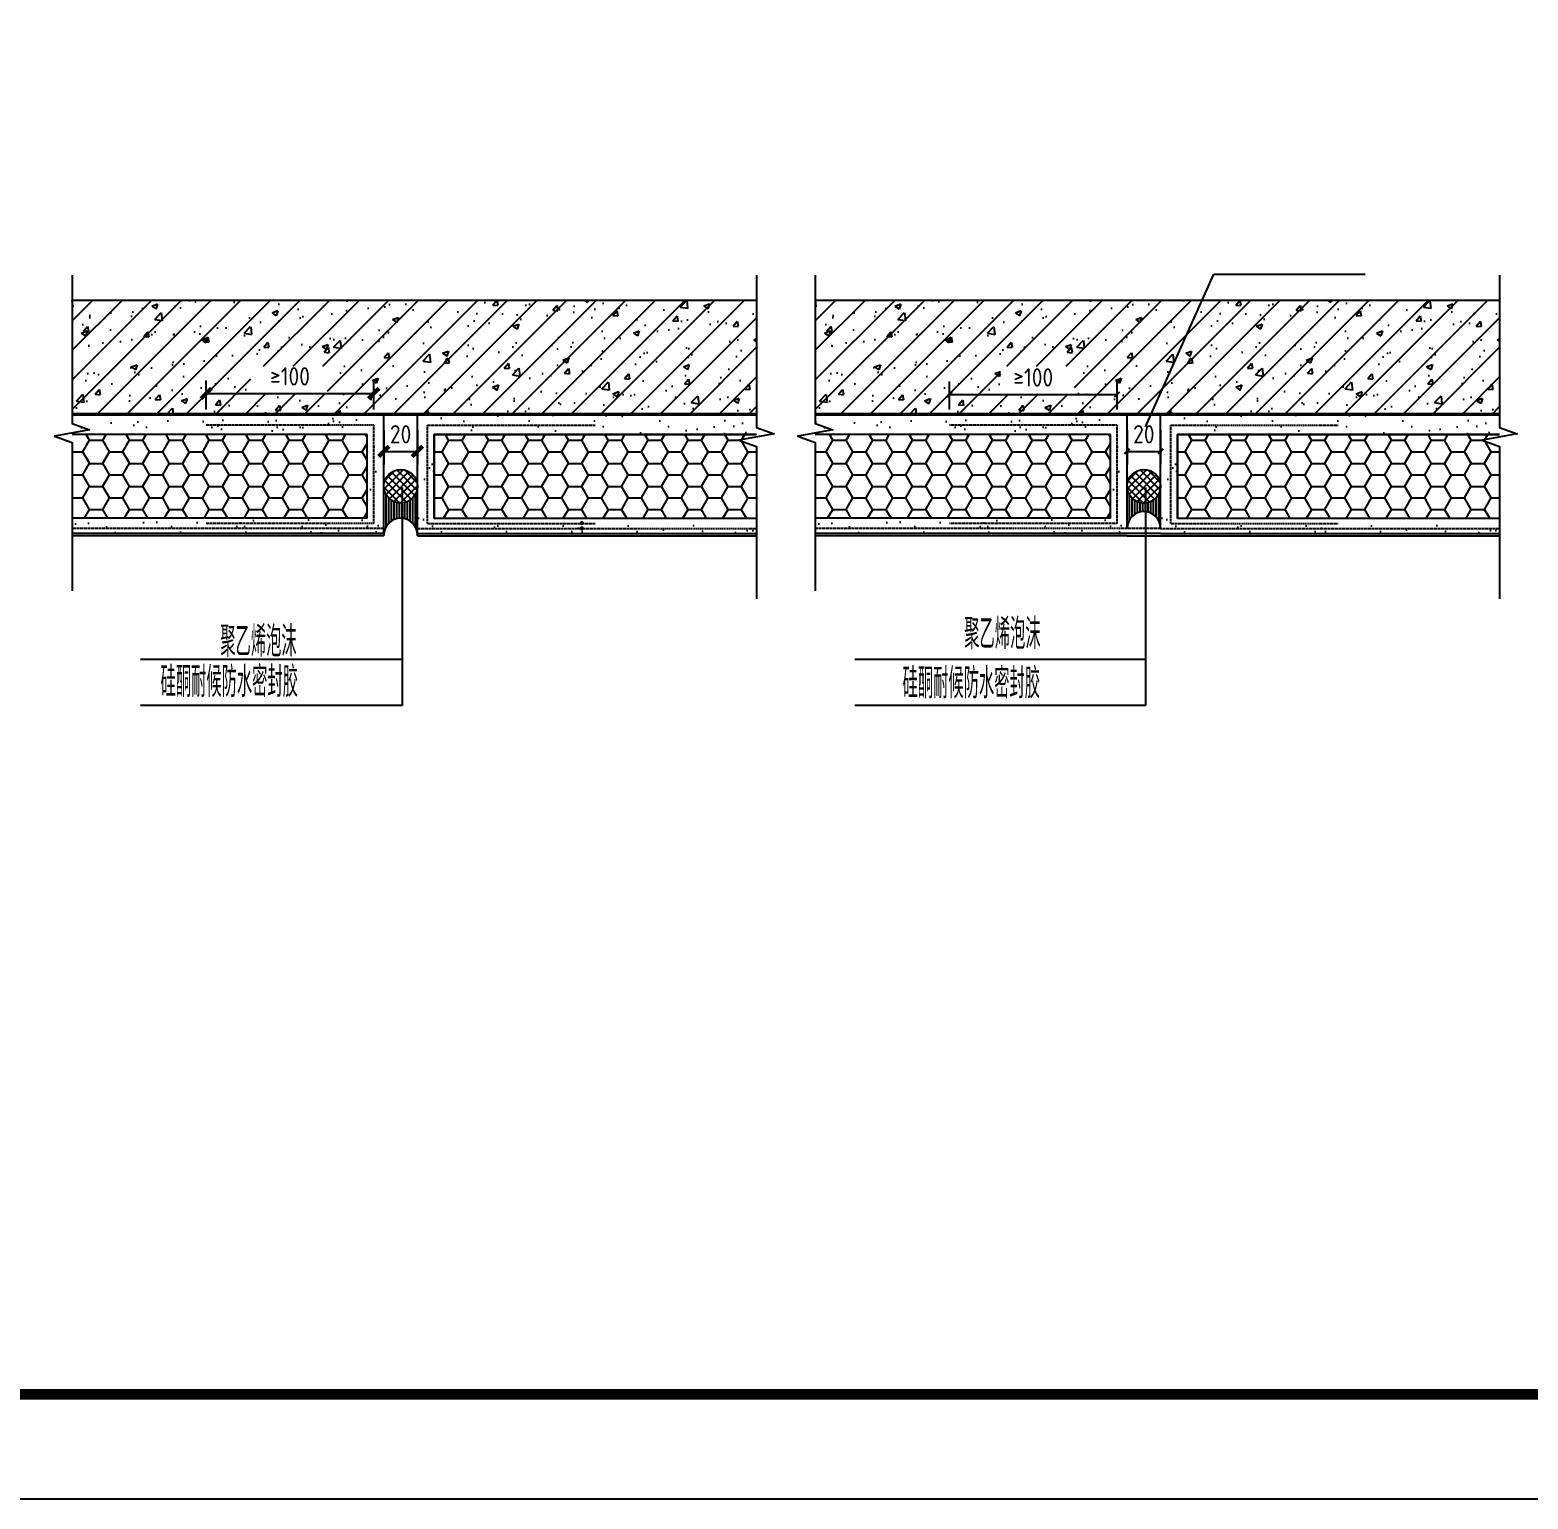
# Model space of a CAD drawing. Extents: x 27938 to 725830, y -209821 to 1628073.
# Drawn here: x 267252 to 270828, y 921782 to 925288 of the extents above; entities that cross this region are included whole.
import ezdxf

# ---------------------------------------------------------------- set-up
doc = ezdxf.new("R2010")
doc.units = 0
doc.header["$LTSCALE"] = 1000
doc.header["$MEASUREMENT"] = 0
doc.linetypes.add('DASH', pattern=[0.35, 0.25, -0.1])
for name, color, linetype in [('PUB_DIM', 3, 'Continuous'), ('PUB_TEXT', 4, 'Continuous'), ('图框', 140, 'Continuous')]:
    doc.layers.add(name, color=color, linetype=linetype)
doc.layers.add('yichutu', color=7, linetype='Continuous', true_color=0xffffff, plot=False)
doc.styles.get("Standard").update_dxf_attribs({"font": 'gbenor.shx', "bigfont": 'gbcbig.shx'})
doc.styles.add('STANDARD_T3', font='gbenor.shx', dxfattribs={"bigfont": 'gbcbig.shx'})
doc.dimstyles.new('STANDARD&&50', dxfattribs={"dimtxt": 175, "dimasz": 50, "dimexe": 125, "dimexo": 150, "dimgap": 75, "dimtad": 1, "dimdec": 0, "dimzin": 0, "dimdsep": 46, "dimtxsty": 'STANDARD_T3', "dimblk": 'ARCHTICK', "dimcen": 0.09, "dimadec": 0, "dimazin": 0, "dimtfac": 1, "dimtdec": 0, "dimtix": 1, "dimtmove": 2, "dimatfit": 3, "dimfxl": 1, "dimtolj": 1, "dimtzin": 0, "dimarcsym": 0})
pattern_1 = [(37.5, (-127934.32, -1481.96), (-12.5987, 385.36475), [0, -304, 0, -340, 0, -325]), (7.5, (-127934.3, -1481.96), (353.9553, 564.4292), [0, -164, 0, -274, 0, -105]), (327.5, (-128180.3, -1481.96), (622.8284, 1.1318), [0, -100, 0, -360, 0, -470]), (317.5, (-128180.3, -1481.96), (601.2253, 175.5351), [0, -50, 0, -236, 0, -270])]
pattern_2 = [(37.5, (-120838.33, -1481.96), (-12.5987, 385.36475), [0, -304, 0, -340, 0, -325]), (7.5, (-120838.33, -1481.96), (353.9553, 564.4292), [0, -164, 0, -274, 0, -105]), (327.5, (-121084.33, -1481.96), (622.8284, 1.1318), [0, -100, 0, -360, 0, -470]), (317.5, (-121084.33, -1481.96), (601.2253, 175.5351), [0, -50, 0, -236, 0, -270])]
pattern_3 = [(37.5, (-127934.32, -1481.96), (-12.5987, 385.36475), [0, -304, 0, -340, 0, -325]), (7.5, (-127934.3, -1481.96), (353.9553, 564.4292), [0, -164, 0, -274, 0, -105]), (327.5, (-128180.3, -1481.96), (622.8284, 1.1318), [0, -100, 0, -360, 0, -470]), (317.5, (-128180.3, -1481.96), (601.2253, 175.5351), [0, -50, 0, -236, 0, -270])]
pattern_4 = [(37.5, (-120838.33, -1481.96), (-12.5987, 385.36475), [0, -304, 0, -340, 0, -325]), (7.5, (-120838.33, -1481.96), (353.9553, 564.4292), [0, -164, 0, -274, 0, -105]), (327.5, (-121084.33, -1481.96), (622.8284, 1.1318), [0, -100, 0, -360, 0, -470]), (317.5, (-121084.33, -1481.96), (601.2253, 175.5351), [0, -50, 0, -236, 0, -270])]

# ---------------------------------------------------------------- blocks, each defined once
blk = doc.blocks.new('_ArchTick')
at = {"color": 0, "linetype": 'ByBlock', "const_width": 0.4}
blk.add_lwpolyline([(-0.5, -0.5), (0.5, 0.5)], dxfattribs=at)
blk = doc.blocks.new('*D304')
at = {"layer": 'Defpoints', "color": 0, "transparency": 16777216}
for p in [(974157, 1036968), (972557, 1036665), (974157, 1036665)]:
    blk.add_point(p, dxfattribs=at)
at = {"layer": 'PUB_DIM', "color": 0, "lineweight": -2, "transparency": 16777216}
for p, q in [((972557, 1036815), (972557, 1037093)), ((972557, 1036968), (974157, 1036968)), ((974157, 1036815), (974157, 1037093))]:
    blk.add_line(p, q, dxfattribs=at)
at = {"layer": 'PUB_DIM', "color": 0, "lineweight": -2, "transparency": 16777216, "xscale": 100, "yscale": 100, "zscale": 100, "rotation": 180}
blk.add_blockref('_ArchTick', (972557, 1036968), dxfattribs=at)
at = {"layer": 'PUB_DIM', "color": 0, "lineweight": -2, "transparency": 16777216, "xscale": 100, "yscale": 100, "zscale": 100}
blk.add_blockref('_ArchTick', (974157, 1036968), dxfattribs=at)
at = {"layer": 'PUB_DIM', "color": 0, "transparency": 16777216, "insert": (973357, 1037131), "char_height": 175, "attachment_point": 5, "style": 'STANDARD_T3'}
blk.add_mtext('\\A1;≥100', dxfattribs=at)
blk = doc.blocks.new('*D305')
at = {"layer": 'Defpoints', "color": 0, "transparency": 16777216}
for p in [(974253, 1036768), (974573, 1036768), (974573, 1036415)]:
    blk.add_point(p, dxfattribs=at)
at = {"layer": 'PUB_DIM', "color": 0, "lineweight": -2, "transparency": 16777216}
for p, q in [((974253, 1036618), (974253, 1036290)), ((974573, 1036618), (974573, 1036290)), ((974253, 1036415), (974573, 1036415))]:
    blk.add_line(p, q, dxfattribs=at)
at = {"layer": 'PUB_DIM', "color": 0, "lineweight": -2, "transparency": 16777216, "xscale": 100, "yscale": 100, "zscale": 100, "rotation": 180}
blk.add_blockref('_ArchTick', (974253, 1036415), dxfattribs=at)
at = {"layer": 'PUB_DIM', "color": 0, "lineweight": -2, "transparency": 16777216, "xscale": 100, "yscale": 100, "zscale": 100}
blk.add_blockref('_ArchTick', (974573, 1036415), dxfattribs=at)
at = {"layer": 'PUB_DIM', "color": 0, "transparency": 16777216, "insert": (974413, 1036578), "char_height": 175, "attachment_point": 5, "style": 'STANDARD_T3'}
blk.add_mtext('\\A1;20', dxfattribs=at)
blk = doc.blocks.new('*D306')
at = {"layer": 'Defpoints', "color": 0, "transparency": 16777216}
for p in [(981253, 1036958), (979653, 1036665), (981253, 1036665)]:
    blk.add_point(p, dxfattribs=at)
at = {"layer": 'PUB_DIM', "color": 0, "lineweight": -2, "transparency": 16777216}
for p, q in [((979653, 1036815), (979653, 1037083)), ((981253, 1036815), (981253, 1037083)), ((979653, 1036958), (981253, 1036958))]:
    blk.add_line(p, q, dxfattribs=at)
at = {"layer": 'PUB_DIM', "color": 0, "lineweight": -2, "transparency": 16777216, "xscale": 50, "yscale": 50, "zscale": 50, "rotation": 180}
blk.add_blockref('_ArchTick', (979653, 1036958), dxfattribs=at)
at = {"layer": 'PUB_DIM', "color": 0, "lineweight": -2, "transparency": 16777216, "xscale": 50, "yscale": 50, "zscale": 50}
blk.add_blockref('_ArchTick', (981253, 1036958), dxfattribs=at)
at = {"layer": 'PUB_DIM', "color": 0, "transparency": 16777216, "insert": (980453, 1037121), "char_height": 175, "attachment_point": 5, "style": 'STANDARD_T3'}
blk.add_mtext('\\A1;≥100', dxfattribs=at)
blk = doc.blocks.new('*D307')
at = {"layer": 'Defpoints', "color": 0, "transparency": 16777216}
for p in [(981349, 1036768), (981669, 1036768), (981669, 1036415)]:
    blk.add_point(p, dxfattribs=at)
at = {"layer": 'PUB_DIM', "color": 0, "lineweight": -2, "transparency": 16777216}
for p, q in [((981349, 1036618), (981349, 1036290)), ((981669, 1036618), (981669, 1036290)), ((981349, 1036415), (981669, 1036415))]:
    blk.add_line(p, q, dxfattribs=at)
at = {"layer": 'PUB_DIM', "color": 0, "lineweight": -2, "transparency": 16777216, "xscale": 50, "yscale": 50, "zscale": 50, "rotation": 180}
blk.add_blockref('_ArchTick', (981349, 1036415), dxfattribs=at)
at = {"layer": 'PUB_DIM', "color": 0, "lineweight": -2, "transparency": 16777216, "xscale": 50, "yscale": 50, "zscale": 50}
blk.add_blockref('_ArchTick', (981669, 1036415), dxfattribs=at)
at = {"layer": 'PUB_DIM', "color": 0, "transparency": 16777216, "insert": (981509, 1036578), "char_height": 175, "attachment_point": 5, "style": 'STANDARD_T3'}
blk.add_mtext('\\A1;20', dxfattribs=at)
blk = doc.blocks.new('*D310')
at = {"layer": 'Defpoints', "color": 0, "transparency": 16777216}
for p in [(974157, 1036968), (972557, 1036665), (974157, 1036665)]:
    blk.add_point(p, dxfattribs=at)
at = {"layer": 'PUB_DIM', "color": 0, "lineweight": -2, "transparency": 16777216}
for p, q in [((972557, 1036815), (972557, 1037093)), ((972557, 1036968), (974157, 1036968)), ((974157, 1036815), (974157, 1037093))]:
    blk.add_line(p, q, dxfattribs=at)
at = {"layer": 'PUB_DIM', "color": 0, "lineweight": -2, "transparency": 16777216, "xscale": 100, "yscale": 100, "zscale": 100, "rotation": 180}
blk.add_blockref('_ArchTick', (972557, 1036968), dxfattribs=at)
at = {"layer": 'PUB_DIM', "color": 0, "lineweight": -2, "transparency": 16777216, "xscale": 100, "yscale": 100, "zscale": 100}
blk.add_blockref('_ArchTick', (974157, 1036968), dxfattribs=at)
at = {"layer": 'PUB_DIM', "color": 0, "transparency": 16777216, "insert": (973357, 1037131), "char_height": 175, "attachment_point": 5, "style": 'STANDARD_T3'}
blk.add_mtext('\\A1;≥100', dxfattribs=at)
blk = doc.blocks.new('*D311')
at = {"layer": 'Defpoints', "color": 0, "transparency": 16777216}
for p in [(974253, 1036768), (974573, 1036768), (974573, 1036415)]:
    blk.add_point(p, dxfattribs=at)
at = {"layer": 'PUB_DIM', "color": 0, "lineweight": -2, "transparency": 16777216}
for p, q in [((974253, 1036618), (974253, 1036290)), ((974573, 1036618), (974573, 1036290)), ((974253, 1036415), (974573, 1036415))]:
    blk.add_line(p, q, dxfattribs=at)
at = {"layer": 'PUB_DIM', "color": 0, "lineweight": -2, "transparency": 16777216, "xscale": 100, "yscale": 100, "zscale": 100, "rotation": 180}
blk.add_blockref('_ArchTick', (974253, 1036415), dxfattribs=at)
at = {"layer": 'PUB_DIM', "color": 0, "lineweight": -2, "transparency": 16777216, "xscale": 100, "yscale": 100, "zscale": 100}
blk.add_blockref('_ArchTick', (974573, 1036415), dxfattribs=at)
at = {"layer": 'PUB_DIM', "color": 0, "transparency": 16777216, "insert": (974413, 1036578), "char_height": 175, "attachment_point": 5, "style": 'STANDARD_T3'}
blk.add_mtext('\\A1;20', dxfattribs=at)
blk = doc.blocks.new('*D308')
at = {"layer": 'Defpoints', "color": 0, "transparency": 16777216}
for p in [(981253, 1036958), (979653, 1036665), (981253, 1036665)]:
    blk.add_point(p, dxfattribs=at)
at = {"layer": 'PUB_DIM', "color": 0, "lineweight": -2, "transparency": 16777216}
for p, q in [((979653, 1036815), (979653, 1037083)), ((981253, 1036815), (981253, 1037083)), ((979653, 1036958), (981253, 1036958))]:
    blk.add_line(p, q, dxfattribs=at)
at = {"layer": 'PUB_DIM', "color": 0, "lineweight": -2, "transparency": 16777216, "xscale": 50, "yscale": 50, "zscale": 50, "rotation": 180}
blk.add_blockref('_ArchTick', (979653, 1036958), dxfattribs=at)
at = {"layer": 'PUB_DIM', "color": 0, "lineweight": -2, "transparency": 16777216, "xscale": 50, "yscale": 50, "zscale": 50}
blk.add_blockref('_ArchTick', (981253, 1036958), dxfattribs=at)
at = {"layer": 'PUB_DIM', "color": 0, "transparency": 16777216, "insert": (980453, 1037121), "char_height": 175, "attachment_point": 5, "style": 'STANDARD_T3'}
blk.add_mtext('\\A1;≥100', dxfattribs=at)
blk = doc.blocks.new('*D309')
at = {"layer": 'Defpoints', "color": 0, "transparency": 16777216}
for p in [(981349, 1036768), (981669, 1036768), (981669, 1036415)]:
    blk.add_point(p, dxfattribs=at)
at = {"layer": 'PUB_DIM', "color": 0, "lineweight": -2, "transparency": 16777216}
for p, q in [((981349, 1036618), (981349, 1036290)), ((981669, 1036618), (981669, 1036290)), ((981349, 1036415), (981669, 1036415))]:
    blk.add_line(p, q, dxfattribs=at)
at = {"layer": 'PUB_DIM', "color": 0, "lineweight": -2, "transparency": 16777216, "xscale": 50, "yscale": 50, "zscale": 50, "rotation": 180}
blk.add_blockref('_ArchTick', (981349, 1036415), dxfattribs=at)
at = {"layer": 'PUB_DIM', "color": 0, "lineweight": -2, "transparency": 16777216, "xscale": 50, "yscale": 50, "zscale": 50}
blk.add_blockref('_ArchTick', (981669, 1036415), dxfattribs=at)
at = {"layer": 'PUB_DIM', "color": 0, "transparency": 16777216, "insert": (981509, 1036578), "char_height": 175, "attachment_point": 5, "style": 'STANDARD_T3'}
blk.add_mtext('\\A1;20', dxfattribs=at)
blk = doc.blocks.new('yct-841-594-84100-59399.9999999999-100-1000.0')
at = {"layer": 'yichutu', "color": 7, "true_color": 0xffffff}
blk.add_lwpolyline([(0, 0), (0, 59400), (84100, 59400), (84100, 0)], close=True, dxfattribs=at)
blk = doc.blocks.new('A$C6C8F5AB9')
at = {"layer": '图框'}
blk.add_lwpolyline([(0, 0), (21025, 0), (21025, -14850), (0, -14850)], close=True, dxfattribs=at)
blk.add_lwpolyline([(0, 0), (21025, 0), (21025, -14850), (0, -14850)], close=True, dxfattribs=at)
at = {"layer": '图框', "const_width": 25}
blk.add_lwpolyline([(20775, -14600), (20775, -250), (625, -250), (625, -14600)], close=True, dxfattribs=at)
blk = doc.blocks.new('A$C52DE7CF8')
h = blk.add_hatch()
h.set_pattern_fill('钢筋混凝土', color=256, scale=80, style=0)
h.set_pattern_definition([(45, (-750649.97, -396303.77), (-141.421356, 141.421356), []), (50, (-750649.97, -396303.77), (573.80815, -50.2017), [60, -660]), (355, (-750650, -396303.8), (-111.00107, 601.7537), [48, -528]), (100.4514, (-750602.16, -396307.96), (462.8075, 551.55163), [50.99215, -560.9137]), (46.1842, (-750650, -396143.8), (853.79284, -132.4152), [90, -990]), (96.6356, (-750578.8, -396154.8), (747.7302, 779.2943), [76.4882, -841.3704]), (351.1842, (-750650, -396143.8), (747.7296, 779.2949), [72, -792]), (21, (-750569.97, -396183.77), (477.52564, -322.0951), [60, -660]), (326, (-750570, -396183.8), (194.65227, 580.12004), [48, -528]), (71.4514, (-750530.2, -396210.6), (672.1781, 258.0244), [50.99215, -560.9137]), (37.5, (-750649.97, -396303.77), (9.727884, 266.315083), [0, -521.6, 0, -536, 0, -530]), (7.5, (-750649.97, -396303.77), (210.45563, 315.52937), [0, -305.6, 0, -509.6, 0, -202]), (327.5, (-750828.37, -396303.77), (427.05795, -18.0439), [0, -200, 0, -624, 0, -828]), (317.5, (-750908.37, -396303.77), (466.54894, 80.08399), [0, -260, 0, -414.4, 0, -588])])
h.paths.add_polyline_path([(2340.5, 1040.4), (2340.5, 2128.8), (-4193.4, 2128.8), (-4193.4, 1040.4)])
h.paths.add_polyline_path([(-2487.3, 1240.3), (-1756, 1240.3), (-1756, 1499.8), (-2487.3, 1499.8)], flags=16)
h = blk.add_hatch()
h.set_pattern_fill('钢筋混凝土', color=256, scale=80, style=0)
h.set_pattern_definition([(45, (-750649.97, -396303.77), (-141.421356, 141.421356), []), (50, (-750649.97, -396303.77), (573.80815, -50.2017), [60, -660]), (355, (-750650, -396303.8), (-111.00107, 601.7537), [48, -528]), (100.4514, (-750602.16, -396307.96), (462.8075, 551.55163), [50.99215, -560.9137]), (46.1842, (-750650, -396143.8), (853.79284, -132.4152), [90, -990]), (96.6356, (-750578.8, -396154.8), (747.7302, 779.2943), [76.4882, -841.3704]), (351.1842, (-750650, -396143.8), (747.7296, 779.2949), [72, -792]), (21, (-750569.97, -396183.77), (477.52564, -322.0951), [60, -660]), (326, (-750570, -396183.8), (194.65227, 580.12004), [48, -528]), (71.4514, (-750530.2, -396210.6), (672.1781, 258.0244), [50.99215, -560.9137]), (37.5, (-750649.97, -396303.77), (9.727884, 266.315083), [0, -521.6, 0, -536, 0, -530]), (7.5, (-750649.97, -396303.77), (210.45563, 315.52937), [0, -305.6, 0, -509.6, 0, -202]), (327.5, (-750828.37, -396303.77), (427.05795, -18.0439), [0, -200, 0, -624, 0, -828]), (317.5, (-750908.37, -396303.77), (466.54894, 80.08399), [0, -260, 0, -414.4, 0, -588])])
h.paths.add_polyline_path([(2340.5, 1040.4), (2340.5, 2128.8), (-4193.4, 2128.8), (-4193.4, 1040.4)])
h.paths.add_polyline_path([(-2487.3, 1240.3), (-1756, 1240.3), (-1756, 1499.8), (-2487.3, 1499.8)], flags=16)
h = blk.add_hatch()
h.set_pattern_fill('钢筋混凝土', color=256, scale=80, style=0)
h.set_pattern_definition([(45, (-743554, -396303.77), (-141.421356, 141.421356), []), (50, (-743554, -396303.77), (573.80815, -50.2017), [60, -660]), (355, (-743554, -396303.8), (-111.00107, 601.7537), [48, -528]), (100.4514, (-743506.2, -396307.96), (462.8075, 551.55163), [50.99215, -560.9137]), (46.1842, (-743554, -396143.8), (853.79284, -132.4152), [90, -990]), (96.6356, (-743482.8, -396154.8), (747.7302, 779.2943), [76.4882, -841.3704]), (351.1842, (-743554, -396143.8), (747.7296, 779.2949), [72, -792]), (21, (-743474, -396183.77), (477.52564, -322.0951), [60, -660]), (326, (-743474, -396183.8), (194.65227, 580.12004), [48, -528]), (71.4514, (-743434.2, -396210.6), (672.1781, 258.0244), [50.99215, -560.9137]), (37.5, (-743554, -396303.77), (9.727884, 266.315083), [0, -521.6, 0, -536, 0, -530]), (7.5, (-743554, -396303.77), (210.45563, 315.52937), [0, -305.6, 0, -509.6, 0, -202]), (327.5, (-743732.4, -396303.77), (427.05795, -18.0439), [0, -200, 0, -624, 0, -828]), (317.5, (-743812.4, -396303.77), (466.54894, 80.08399), [0, -260, 0, -414.4, 0, -588])])
h.paths.add_polyline_path([(9436.5, 1040.4), (9436.5, 2128.8), (2902.6, 2128.8), (2902.6, 1040.4)])
h.paths.add_polyline_path([(4670.4, 1230.5), (5377, 1230.5), (5377, 1500.8), (4670.4, 1500.8)], flags=16)
h = blk.add_hatch()
h.set_pattern_fill('钢筋混凝土', color=256, scale=80, style=0)
h.set_pattern_definition([(45, (-743554, -396303.77), (-141.421356, 141.421356), []), (50, (-743554, -396303.77), (573.80815, -50.2017), [60, -660]), (355, (-743554, -396303.8), (-111.00107, 601.7537), [48, -528]), (100.4514, (-743506.2, -396307.96), (462.8075, 551.55163), [50.99215, -560.9137]), (46.1842, (-743554, -396143.8), (853.79284, -132.4152), [90, -990]), (96.6356, (-743482.8, -396154.8), (747.7302, 779.2943), [76.4882, -841.3704]), (351.1842, (-743554, -396143.8), (747.7296, 779.2949), [72, -792]), (21, (-743474, -396183.77), (477.52564, -322.0951), [60, -660]), (326, (-743474, -396183.8), (194.65227, 580.12004), [48, -528]), (71.4514, (-743434.2, -396210.6), (672.1781, 258.0244), [50.99215, -560.9137]), (37.5, (-743554, -396303.77), (9.727884, 266.315083), [0, -521.6, 0, -536, 0, -530]), (7.5, (-743554, -396303.77), (210.45563, 315.52937), [0, -305.6, 0, -509.6, 0, -202]), (327.5, (-743732.4, -396303.77), (427.05795, -18.0439), [0, -200, 0, -624, 0, -828]), (317.5, (-743812.4, -396303.77), (466.54894, 80.08399), [0, -260, 0, -414.4, 0, -588])])
h.paths.add_polyline_path([(9436.5, 1040.4), (9436.5, 2128.8), (2902.6, 2128.8), (2902.6, 1040.4)])
h.paths.add_polyline_path([(4670.4, 1230.5), (5377, 1230.5), (5377, 1500.8), (4670.4, 1500.8)], flags=16)
h = blk.add_hatch()
h.set_pattern_fill('AR-SAND', color=256, scale=200, style=0)
h.set_pattern_definition(pattern_1)
h.paths.add_polyline_path([(-4194.9, 1040), (-4369.4, 992.4), (-4193.4, 936.4), (-4193.4, 848), (-1376.1, 848), (-1376.1, 48), (-4193.4, 48), (-4193.4, -48), (-1216.1, -48), (-1216.1, 480), (-1216.1, 1040)])
h.paths.add_polyline_path([(-4193.4, -48), (-4193.4, -96), (-1216.1, -96), (-1216.1, -48)])
h = blk.add_hatch()
h.set_pattern_fill('AR-SAND', color=256, scale=200, style=0)
h.set_pattern_definition(pattern_3)
h.paths.add_polyline_path([(-4194.9, 1040), (-4369.4, 992.4), (-4193.4, 936.4), (-4193.4, 848), (-1376.1, 848), (-1376.1, 48), (-4193.4, 48), (-4193.4, -48), (-1216.1, -48), (-1216.1, 480), (-1216.1, 1040)])
h.paths.add_polyline_path([(-4193.4, -48), (-4193.4, -96), (-1216.1, -96), (-1216.1, -48)])
h = blk.add_hatch()
h.set_pattern_fill('AR-SAND', color=256, scale=200, style=0)
h.set_pattern_definition(pattern_1)
h.paths.add_polyline_path([(-896.1, 1040), (-896.1, 480), (-896.1, -48), (2340.5, -48), (2340.5, 48), (-736.1, 48), (-736.1, 848), (2340.5, 848), (2340.5, 936.4), (2164.5, 992.4), (2339, 1040)])
h.paths.add_polyline_path([(2340.5, -96), (2340.5, -48), (674, -48), (674, -96)])
h.paths.add_polyline_path([(-896.1, -48), (-896.1, -96), (674, -96), (674, -48)])
h = blk.add_hatch()
h.set_pattern_fill('AR-SAND', color=256, scale=200, style=0)
h.set_pattern_definition(pattern_3)
h.paths.add_polyline_path([(-896.1, 1040), (-896.1, 480), (-896.1, -48), (2340.5, -48), (2340.5, 48), (-736.1, 48), (-736.1, 848), (2340.5, 848), (2340.5, 936.4), (2164.5, 992.4), (2339, 1040)])
h.paths.add_polyline_path([(2340.5, -96), (2340.5, -48), (674, -48), (674, -96)])
h.paths.add_polyline_path([(-896.1, -48), (-896.1, -96), (674, -96), (674, -48)])
h = blk.add_hatch()
h.set_pattern_fill('AR-SAND', color=256, scale=200, style=0)
h.set_pattern_definition(pattern_2)
h.paths.add_polyline_path([(2901.1, 1040), (2726.6, 992.4), (2902.6, 936.4), (2902.6, 848), (5719.9, 848), (5719.9, 48), (2902.6, 48), (2902.6, -48), (5879.9, -48), (5879.9, 480), (5879.9, 1040)])
h.paths.add_polyline_path([(2902.6, -48), (2902.6, -96), (5879.9, -96), (5879.9, -48)])
h = blk.add_hatch()
h.set_pattern_fill('AR-SAND', color=256, scale=200, style=0)
h.set_pattern_definition(pattern_4)
h.paths.add_polyline_path([(2901.1, 1040), (2726.6, 992.4), (2902.6, 936.4), (2902.6, 848), (5719.9, 848), (5719.9, 48), (2902.6, 48), (2902.6, -48), (5879.9, -48), (5879.9, 480), (5879.9, 1040)])
h.paths.add_polyline_path([(2902.6, -48), (2902.6, -96), (5879.9, -96), (5879.9, -48)])
h = blk.add_hatch()
h.set_pattern_fill('AR-SAND', color=256, scale=200, style=0)
h.set_pattern_definition(pattern_2)
h.paths.add_polyline_path([(6199.9, 1040), (6199.9, 480), (6199.9, -48), (9436.5, -48), (9436.5, 48), (6359.9, 48), (6359.9, 848), (9436.5, 848), (9436.5, 936.4), (9260.5, 992.4), (9435, 1040)])
h.paths.add_polyline_path([(9436.5, -96), (9436.5, -48), (7770, -48), (7770, -96)])
h.paths.add_polyline_path([(6199.9, -48), (6199.9, -96), (7770, -96), (7770, -48)])
h = blk.add_hatch()
h.set_pattern_fill('AR-SAND', color=256, scale=200, style=0)
h.set_pattern_definition(pattern_4)
h.paths.add_polyline_path([(6199.9, 1040), (6199.9, 480), (6199.9, -48), (9436.5, -48), (9436.5, 48), (6359.9, 48), (6359.9, 848), (9436.5, 848), (9436.5, 936.4), (9260.5, 992.4), (9435, 1040)])
h.paths.add_polyline_path([(9436.5, -96), (9436.5, -48), (7770, -48), (7770, -96)])
h.paths.add_polyline_path([(6199.9, -48), (6199.9, -96), (7770, -96), (7770, -48)])
h = blk.add_hatch()
h.set_pattern_fill('HONEY', color=256, scale=80, style=0)
h.set_pattern_definition([(0, (-750649.97, -396303.77), (190.5, 109.9852), [127, -254]), (120, (-750649.97, -396303.77), (-190.499977, 109.98524), [127, -254]), (60, (-750649.97, -396303.77), (2.3e-05, 219.97044), [-254, 127])])
h.paths.add_polyline_path([(2340.5, 848), (-736.1, 848), (-736.1, 48), (2340.5, 48)])
h.paths.add_polyline_path([(-1376.1, 848), (-4193.4, 848), (-4193.4, 48), (-1376.1, 48)])
h = blk.add_hatch()
h.set_pattern_fill('HONEY', color=256, scale=80, style=0)
h.set_pattern_definition([(0, (-750649.97, -396303.77), (190.5, 109.9852), [127, -254]), (120, (-750649.97, -396303.77), (-190.499977, 109.98524), [127, -254]), (60, (-750649.97, -396303.77), (2.3e-05, 219.97044), [-254, 127])])
h.paths.add_polyline_path([(2340.5, 848), (-736.1, 848), (-736.1, 48), (2340.5, 48)])
h.paths.add_polyline_path([(-1376.1, 848), (-4193.4, 848), (-4193.4, 48), (-1376.1, 48)])
h = blk.add_hatch()
h.set_pattern_fill('HONEY', color=256, scale=80, style=0)
h.set_pattern_definition([(0, (-743553.99, -396303.77), (190.5, 109.9852), [127, -254]), (120, (-743553.99, -396303.77), (-190.499977, 109.98524), [127, -254]), (60, (-743553.99, -396303.77), (2.3e-05, 219.97044), [-254, 127])])
h.paths.add_polyline_path([(9436.5, 848), (6359.9, 848), (6359.9, 48), (9436.5, 48)])
h.paths.add_polyline_path([(5719.9, 848), (2902.6, 848), (2902.6, 48), (5719.9, 48)])
h = blk.add_hatch()
h.set_pattern_fill('HONEY', color=256, scale=80, style=0)
h.set_pattern_definition([(0, (-743553.99, -396303.77), (190.5, 109.9852), [127, -254]), (120, (-743553.99, -396303.77), (-190.499977, 109.98524), [127, -254]), (60, (-743553.99, -396303.77), (2.3e-05, 219.97044), [-254, 127])])
h.paths.add_polyline_path([(9436.5, 848), (6359.9, 848), (6359.9, 48), (9436.5, 48)])
h.paths.add_polyline_path([(5719.9, 848), (2902.6, 848), (2902.6, 48), (5719.9, 48)])
h = blk.add_hatch()
h.set_pattern_fill('ANSI31', color=256, scale=16, angle=90, style=0)
h.set_pattern_definition([(135, (5291.446, -12604.477), (-35.92102, -35.92102), [])])
h.paths.add_polyline_path([(-1216.1, 353.7, 1), (-896.1, 353.7, 1)])
h = blk.add_hatch()
h.set_pattern_fill('ANSI31', color=256, scale=16, angle=180, style=0)
h.set_pattern_definition([(225, (5291.446, -12604.477), (35.92102, -35.92102), [])])
h.paths.add_polyline_path([(-1216.1, 353.7, 1), (-896.1, 353.7, 1)])
h = blk.add_hatch()
h.set_pattern_fill('ANSI31', color=256, scale=16, angle=90, style=0)
h.set_pattern_definition([(135, (5291.446, -12604.477), (-35.92102, -35.92102), [])])
h.paths.add_polyline_path([(-1216.1, 353.7, 1), (-896.1, 353.7, 1)])
h = blk.add_hatch()
h.set_pattern_fill('ANSI31', color=256, scale=16, angle=180, style=0)
h.set_pattern_definition([(225, (5291.446, -12604.477), (35.92102, -35.92102), [])])
h.paths.add_polyline_path([(-1216.1, 353.7, 1), (-896.1, 353.7, 1)])
h = blk.add_hatch()
h.set_pattern_fill('ANSI31', color=256, scale=16, angle=90, style=0)
h.set_pattern_definition([(135, (12387.43, -12604.477), (-35.92102, -35.92102), [])])
h.paths.add_polyline_path([(5879.9, 353.7, 1), (6199.9, 353.7, 1)])
h = blk.add_hatch()
h.set_pattern_fill('ANSI31', color=256, scale=16, angle=180, style=0)
h.set_pattern_definition([(225, (12387.43, -12604.477), (35.92102, -35.92102), [])])
h.paths.add_polyline_path([(5879.9, 353.7, 1), (6199.9, 353.7, 1)])
h = blk.add_hatch()
h.set_pattern_fill('ANSI31', color=256, scale=16, angle=90, style=0)
h.set_pattern_definition([(135, (12387.43, -12604.477), (-35.92102, -35.92102), [])])
h.paths.add_polyline_path([(5879.9, 353.7, 1), (6199.9, 353.7, 1)])
h = blk.add_hatch()
h.set_pattern_fill('ANSI31', color=256, scale=16, angle=180, style=0)
h.set_pattern_definition([(225, (12387.43, -12604.477), (35.92102, -35.92102), [])])
h.paths.add_polyline_path([(5879.9, 353.7, 1), (6199.9, 353.7, 1)])
h = blk.add_hatch()
h.set_pattern_fill('ANSI31', color=256, scale=16, angle=405, style=0)
h.set_pattern_definition([(90, (-750649.974, -390608.573), (-25.4, 9e-15), [])])
h.paths.add_polyline_path([(-896.1, -111.5), (-896.1, 353.7, -1), (-1216.1, 353.7), (-1216.1, -111.5, -1)])
h = blk.add_hatch()
h.set_pattern_fill('ANSI31', color=256, scale=16, angle=405, style=0)
h.set_pattern_definition([(90, (-750649.974, -390608.573), (-25.4, 9e-15), [])])
h.paths.add_polyline_path([(-896.1, -111.5), (-896.1, 353.7, -1), (-1216.1, 353.7), (-1216.1, -111.5, -1)])
h = blk.add_hatch()
h.set_pattern_fill('ANSI31', color=256, scale=16, angle=405, style=0)
h.set_pattern_definition([(90, (-743553.99, -390608.573), (-25.4, 9e-15), [])])
edge = h.paths.add_edge_path()
edge.add_arc((6039.9, -48), 160, 0, 180)
edge.add_line((5879.9, -48), (5879.9, 353.7))
edge.add_arc((6039.9, 353.7), 160, 180, 360)
edge.add_line((6199.9, 353.7), (6199.9, -48))
h = blk.add_hatch()
h.set_pattern_fill('ANSI31', color=256, scale=16, angle=405, style=0)
h.set_pattern_definition([(90, (-743553.99, -390608.573), (-25.4, 9e-15), [])])
edge = h.paths.add_edge_path()
edge.add_arc((6039.9, -48), 160, 0, 180)
edge.add_line((5879.9, -48), (5879.9, 353.7))
edge.add_arc((6039.9, 353.7), 160, 180, 360)
edge.add_line((6199.9, 353.7), (6199.9, -48))
for points in [[(674, -18.1, -1), (674, 22.3, -1)], [(674, -18.1, -1), (674, 22.3, -1)], [(674, -68.2, -1), (674, -27.8, -1)], [(674, -68.2, -1), (674, -27.8, -1)]]:
    blk.add_hatch(color=256).paths.add_polyline_path(points)
for p, q in [((2340.5, 2128.8), (-4193.4, 2128.8)), ((2340.5, 2128.8), (-4193.4, 2128.8)), ((9436.5, 2128.8), (2902.6, 2128.8)), ((9436.5, 2128.8), (2902.6, 2128.8)), ((2340.5, 1040), (-4193.4, 1040)), ((2340.5, 1040), (-4193.4, 1040)), ((-1216.1, 480), (-1216.1, 1040)), ((-1216.1, 480), (-1216.1, 1040)), ((-896.1, 480), (-896.1, 1040)), ((-896.1, 480), (-896.1, 1040)), ((9436.5, 1040), (2902.6, 1040)), ((9436.5, 1040), (2902.6, 1040)), ((5879.9, 480), (5879.9, 1040)), ((5879.9, 480), (5879.9, 1040)), ((6199.9, 480), (6199.9, 1040)), ((6199.9, 480), (6199.9, 1040)), ((-1376.1, 848), (-4193.4, 848)), ((-1376.1, 848), (-4193.4, 848)), ((-1376.1, 48), (-1376.1, 848)), ((-1376.1, 48), (-1376.1, 848)), ((-736.1, 848), (2339.5, 848)), ((-736.1, 48), (-736.1, 848)), ((-736.1, 848), (2339.5, 848)), ((-736.1, 48), (-736.1, 848)), ((5719.9, 848), (2902.6, 848)), ((5719.9, 848), (2902.6, 848)), ((5719.9, 48), (5719.9, 848)), ((5719.9, 48), (5719.9, 848)), ((6359.9, 848), (9435.5, 848)), ((6359.9, 48), (6359.9, 848)), ((6359.9, 848), (9435.5, 848)), ((6359.9, 48), (6359.9, 848)), ((-1216.1, -120), (-1216.1, 480)), ((-1216.1, -120), (-1216.1, 480)), ((-896.1, -120), (-896.1, 480)), ((-896.1, -120), (-896.1, 480)), ((5879.9, -48), (5879.9, 480)), ((5879.9, -48), (5879.9, 480)), ((6199.9, -48), (6199.9, 480)), ((6199.9, -48), (6199.9, 480)), ((-1376.1, 48), (-4193.4, 48)), ((-1376.1, 48), (-4193.4, 48)), ((-736.1, 48), (2339.5, 48)), ((-736.1, 48), (2339.5, 48)), ((5719.9, 48), (2902.6, 48)), ((5719.9, 48), (2902.6, 48)), ((6359.9, 48), (9435.5, 48)), ((6359.9, 48), (9435.5, 48)), ((-1216.1, -96), (-4193.4, -96)), ((-1216.1, -96), (-4193.4, -96)), ((-1216.1, -120), (-4193.4, -120)), ((-1216.1, -120), (-4193.4, -120)), ((-896.1, -96), (2339.5, -96)), ((-896.1, -96), (2339.5, -96)), ((-896.1, -120), (2339.5, -120)), ((-896.1, -120), (2339.5, -120)), ((6199.9, -96), (2902.6, -96)), ((6199.9, -96), (2902.6, -96)), ((5879.9, -120), (2902.6, -120)), ((5879.9, -120), (2902.6, -120)), ((5879.9, -120), (9435.5, -120)), ((5879.9, -120), (9435.5, -120)), ((6199.9, -96), (9435.5, -96)), ((6199.9, -96), (9435.5, -96))]:
    blk.add_line(p, q)
at = {"linetype": 'DASH', "ltscale": 0.05}
for p, q in [((-1312.2, 937.3), (-2912.2, 937.3)), ((-1312.2, 937.3), (-2912.2, 937.3)), ((-1312.2, 0), (-1312.2, 937.3)), ((-1312.2, 0), (-1312.2, 937.3)), ((-800, 937.3), (800, 937.3)), ((-800, 0), (-800, 937.3)), ((-800, 937.3), (800, 937.3)), ((-800, 0), (-800, 937.3)), ((5783.8, 937.3), (4183.8, 937.3)), ((5783.8, 937.3), (4183.8, 937.3)), ((5783.8, 0), (5783.8, 937.3)), ((5783.8, 0), (5783.8, 937.3)), ((6296, 937.3), (7896, 937.3)), ((6296, 0), (6296, 937.3)), ((6296, 937.3), (7896, 937.3)), ((6296, 0), (6296, 937.3)), ((-1312.2, 0), (-2912.2, 0)), ((-1312.2, 0), (-2912.2, 0)), ((-800, 0), (800, 0)), ((-800, 0), (800, 0)), ((5783.8, 0), (4183.8, 0)), ((5783.8, 0), (4183.8, 0)), ((6296, 0), (7896, 0)), ((6296, 0), (7896, 0)), ((-1216.1, -48), (-4193.4, -48)), ((-1216.1, -48), (-4193.4, -48)), ((-896.1, -48), (2339.5, -48)), ((-896.1, -48), (2339.5, -48)), ((6199.9, -48), (2902.6, -48)), ((6199.9, -48), (2902.6, -48)), ((6199.9, -48), (9435.5, -48)), ((6199.9, -48), (9435.5, -48))]:
    blk.add_line(p, q, dxfattribs=at)
at = {"const_width": 32}
for points in [[(-4193.4, 1040.4), (2339, 1040)], [(-4193.4, 1040.4), (2339, 1040)], [(2902.6, 1040.4), (9435, 1040)], [(2902.6, 1040.4), (9435, 1040)]]:
    blk.add_lwpolyline(points, dxfattribs=at)
for points in [[(2340.5, 1040.4), (-4193.4, 1040.4)], [(2340.5, 1040.4), (-4193.4, 1040.4)], [(9436.5, 1040.4), (2902.6, 1040.4)], [(9436.5, 1040.4), (2902.6, 1040.4)], [(2340.5, 848), (-736.1, 848), (-736.1, 48), (2340.5, 48)], [(2340.5, 848), (-736.1, 848), (-736.1, 48), (2340.5, 48)], [(9436.5, 848), (6359.9, 848), (6359.9, 48), (9436.5, 48)], [(9436.5, 848), (6359.9, 848), (6359.9, 48), (9436.5, 48)]]:
    blk.add_lwpolyline(points)
for centre in [(-1056.1, 353.7), (-1056.1, 353.7), (6039.9, 353.7), (6039.9, 353.7)]:
    blk.add_circle(centre, 160)
for centre in [(-1056.1, -111.5), (-1056.1, -111.5), (6039.9, -48), (6039.9, -48)]:
    blk.add_arc(centre, 160, 0, 180)
at = {"layer": 'PUB_DIM'}
for p, q in [((6054.4, 921.2), (6707.8, 2379.3)), ((6054.4, 921.2), (6707.8, 2379.3)), ((6707.8, 2379.3), (8152.9, 2379.3)), ((6707.8, 2379.3), (8152.9, 2379.3)), ((-1041.6, 342.7), (-1041.6, -1300.6)), ((-1041.6, 342.7), (-1041.6, -1300.6)), ((6054.4, 342.7), (6054.4, -1300.6)), ((6054.4, 342.7), (6054.4, -1300.6)), ((-1041.6, -1300.6), (-3539.4, -1300.6)), ((-1041.6, -1300.6), (-3539.4, -1300.6)), ((-1041.6, -1300.6), (-1041.6, -1740.2)), ((-1041.6, -1300.6), (-1041.6, -1740.2)), ((6054.4, -1300.6), (3279.1, -1300.6)), ((6054.4, -1300.6), (3279.1, -1300.6)), ((6054.4, -1300.6), (6054.4, -1740.2)), ((6054.4, -1300.6), (6054.4, -1740.2)), ((-1041.6, -1740.2), (-3539.4, -1740.2)), ((-1041.6, -1740.2), (-3539.4, -1740.2)), ((6054.4, -1740.2), (3279.1, -1740.2)), ((6054.4, -1740.2), (3279.1, -1740.2))]:
    blk.add_line(p, q, dxfattribs=at)
for points in [[(-4193.4, 2368.8), (-4193.4, 952.9), (-4025.4, 891.7), (-4361.4, 832.5), (-4193.4, 772.9), (-4193.4, -643)], [(-4193.4, 2368.8), (-4193.4, 952.9), (-4025.4, 891.7), (-4361.4, 832.5), (-4193.4, 772.9), (-4193.4, -643)], [(2340.5, 2368.8), (2340.5, 914.6), (2508.5, 853.4), (2172.5, 794.2), (2340.5, 734.6), (2340.5, -719.7)], [(2340.5, 2368.8), (2340.5, 914.6), (2508.5, 853.4), (2172.5, 794.2), (2340.5, 734.6), (2340.5, -719.7)], [(2902.6, 2368.8), (2902.6, 952.9), (3070.6, 891.7), (2734.6, 832.5), (2902.6, 772.9), (2902.6, -643)], [(2902.6, 2368.8), (2902.6, 952.9), (3070.6, 891.7), (2734.6, 832.5), (2902.6, 772.9), (2902.6, -643)], [(9436.5, 2368.8), (9436.5, 914.6), (9604.5, 853.4), (9268.5, 794.2), (9436.5, 734.6), (9436.5, -719.7)], [(9436.5, 2368.8), (9436.5, 914.6), (9604.5, 853.4), (9268.5, 794.2), (9436.5, 734.6), (9436.5, -719.7)]]:
    blk.add_lwpolyline(points, dxfattribs=at)
at = {"layer": 'PUB_TEXT', "width": 0.7}
for s, p in [('聚乙烯泡沫', (-2778.3, -1271.5)), ('聚乙烯泡沫', (-2778.3, -1271.5)), ('聚乙烯泡沫', (4324.4, -1199.2)), ('聚乙烯泡沫', (4324.4, -1199.2)), ('硅酮耐候防水密封胶', (-3348.7, -1657.4)), ('硅酮耐候防水密封胶', (-3348.7, -1657.4)), ('硅酮耐候防水密封胶', (3736, -1670.4)), ('硅酮耐候防水密封胶', (3736, -1670.4))]:
    blk.add_text(s, height=289.36, dxfattribs=at).set_placement(p)
at = {"layer": 'PUB_DIM'}
for p1, p2, distance, text, picture, middle in [((-2912.2, 937.3), (-1312.2, 937.3), 302.9, '≥100', '*D304', (-2112.2, 1402.8)), ((-2912.2, 937.3), (-1312.2, 937.3), 302.9, '≥100', '*D310', (-2112.2, 1402.8)), ((-1216.1, 1040), (-896.1, 1040), -352.4, '20', '*D305', (-1056.1, 850.1)), ((-1216.1, 1040), (-896.1, 1040), -352.4, '20', '*D311', (-1056.1, 850.1))]:
    dim = blk.add_aligned_dim(p1=p1, p2=p2, distance=distance, text=text, dimstyle='STANDARD&&50', override={"dimasz": 100}, dxfattribs=at)
    dim.commit()
    dim.dimension.update_dxf_attribs({"geometry": picture, "text_midpoint": middle, "insert": (-975469.4, -1035727.8)})
for p1, p2, distance, text, picture, middle in [((4183.8, 937.3), (5783.8, 937.3), 293.2, '≥100', '*D306', (4983.8, 1393)), ((4183.8, 937.3), (5783.8, 937.3), 293.2, '≥100', '*D308', (4983.8, 1393)), ((5879.9, 1040), (6199.9, 1040), -352.4, '20', '*D307', (6039.9, 850.1)), ((5879.9, 1040), (6199.9, 1040), -352.4, '20', '*D309', (6039.9, 850.1))]:
    dim = blk.add_aligned_dim(p1=p1, p2=p2, distance=distance, text=text, dimstyle='STANDARD&&50', dxfattribs=at)
    dim.commit()
    dim.dimension.update_dxf_attribs({"geometry": picture, "text_midpoint": middle, "insert": (-975469.4, -1035727.8)})

msp = doc.modelspace()

# ---------------------------------------------------------------- block references
msp.add_blockref('A$C6C8F5AB9', (260214.1, 936632.1))
at = {"xscale": 0.25, "yscale": 0.25, "zscale": 0.25}
msp.add_blockref('A$C52DE7CF8', (268400.9, 924110.7), dxfattribs=at)
at = {"layer": 'yichutu', "xscale": 0.25, "yscale": 0.25, "zscale": 0.25}
msp.add_blockref('yct-841-594-84100-59399.9999999999-100-1000.0', (260214.1, 921782.1), dxfattribs=at)

doc.saveas('drawing.dxf')
